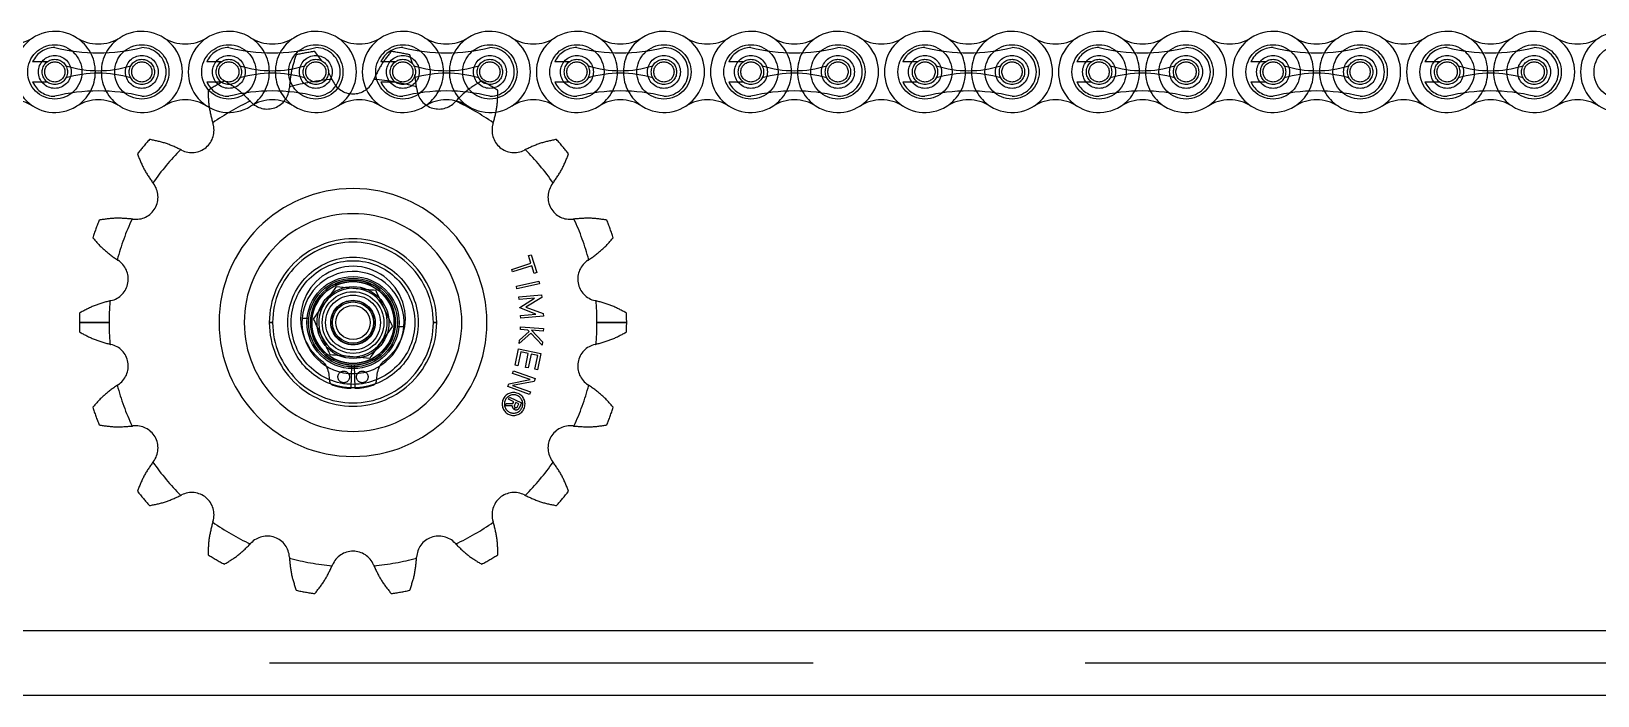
# Model space of a CAD drawing. Header units: metres. Extents: x 0 to 21025, y 0 to 14850.
# Drawn here: x 3496.1 to 3724.7, y 13042.7 to 13139.6 of the extents above; entities that cross this region are included whole.
import ezdxf

# ---------------------------------------------------------------- set-up
doc = ezdxf.new("R2010")
doc.units = ezdxf.units.M
doc.header["$LTSCALE"] = 25
doc.linetypes.add('HIDDEN2', pattern=[4.7625, 3.175, -1.5875])
doc.layers.add('SL4', color=4, linetype='Continuous')
doc.layers.add('ST1', color=7, linetype='HIDDEN2')

msp = doc.modelspace()

# ---------------------------------------------------------------- linework, layer by layer
at = {"layer": 'SL4'}
for p, q in [((3540.62, 13102.358), (3543.495, 13102.101)), ((3537.301, 13097.634), (3538.961, 13099.996)), ((3548.802, 13096.609), (3547.143, 13094.247)), ((3545.483, 13091.885), (3542.608, 13092.141)), ((2928.064, 13052.206), (4158.039, 13052.206)), ((4158.039, 13042.681), (2928.064, 13042.681))]:
    msp.add_line(p, q, dxfattribs=at)
for radius in [6, 3, 2.5]:
    msp.add_circle((3543.052, 13097.121), radius, dxfattribs=at)
for start, end in [(84.90744, 144.90744), (24.90744, 84.90744), (144.90744, 204.90744), (324.90744, 24.90744), (204.90744, 264.90744), (264.90744, 324.90744)]:
    msp.add_arc((3543.052, 13097.121), 5, start, end, dxfattribs=at)
for points, knots in [([(3538.961, 13099.996), (3539, 13100.052), (3539.56, 13100.849), (3540.109, 13101.631), (3540.62, 13102.358)], [0, 0, 0, 0, 0.0702006, 1, 1, 1, 1]), ([(3543.495, 13102.101), (3543.564, 13102.095), (3544.535, 13102.009), (3545.486, 13101.924), (3546.371, 13101.845)], [0, 0, 0, 0, 0.0702006, 1, 1, 1, 1]), ([(3547.587, 13099.227), (3547.476, 13099.465), (3547.065, 13100.351), (3546.664, 13101.214), (3546.371, 13101.845)], [0, 0, 0, 0, 0.2686336, 1, 1, 1, 1]), ([(3548.802, 13096.609), (3548.7, 13096.829), (3548.304, 13097.682), (3547.892, 13098.569), (3547.587, 13099.227)], [0, 0, 0, 0, 0.2575513, 1, 1, 1, 1]), ([(3538.517, 13095.015), (3538.406, 13095.254), (3537.995, 13096.14), (3537.594, 13097.003), (3537.301, 13097.634)], [0, 0, 0, 0, 0.2686336, 1, 1, 1, 1]), ([(3539.732, 13092.397), (3539.63, 13092.617), (3539.234, 13093.47), (3538.822, 13094.357), (3538.517, 13095.015)], [0, 0, 0, 0, 0.2575513, 1, 1, 1, 1]), ([(3547.143, 13094.247), (3547.103, 13094.191), (3546.543, 13093.393), (3545.994, 13092.611), (3545.483, 13091.885)], [0, 0, 0, 0, 0.0702006, 1, 1, 1, 1]), ([(3542.608, 13092.141), (3542.54, 13092.147), (3541.569, 13092.234), (3540.617, 13092.318), (3539.732, 13092.397)], [0, 0, 0, 0, 0.0702006, 1, 1, 1, 1])]:
    msp.add_open_spline(points, degree=3, knots=knots, dxfattribs=at)
at = {"layer": 'ST1'}
for p, q in [((3538.48, 13135.305), (3537.471, 13136.669)), ((3551.721, 13134.884), (3551.334, 13136.193)), ((3498.423, 13135.162), (3496.299, 13135.162)), ((3523.823, 13135.162), (3521.699, 13135.162)), ((3540.01, 13132.598), (3539.459, 13133.655)), ((3549.223, 13135.162), (3547.099, 13135.162)), ((3552.327, 13131.499), (3552.093, 13133.278)), ((3574.623, 13135.162), (3572.499, 13135.162)), ((3600.023, 13135.162), (3597.899, 13135.162)), ((3625.423, 13135.162), (3623.299, 13135.162)), ((3650.823, 13135.162), (3648.699, 13135.162)), ((3676.223, 13135.162), (3674.099, 13135.162)), ((3701.623, 13135.162), (3699.499, 13135.162)), ((3498.423, 13132.21), (3496.299, 13132.21)), ((3523.823, 13132.21), (3521.699, 13132.21)), ((3549.223, 13132.21), (3547.099, 13132.21)), ((3574.623, 13132.21), (3572.499, 13132.21)), ((3600.023, 13132.21), (3597.899, 13132.21)), ((3625.423, 13132.21), (3623.299, 13132.21)), ((3650.823, 13132.21), (3648.699, 13132.21)), ((3676.223, 13132.21), (3674.099, 13132.21)), ((3701.623, 13132.21), (3699.499, 13132.21)), ((3566.219, 13104.875), (3569.011, 13105.783)), ((3568.649, 13106.894), (3569.039, 13107.021)), ((3569.011, 13105.783), (3568.649, 13106.894)), ((3569.039, 13107.021), (3569.886, 13104.419)), ((3566.344, 13104.494), (3566.219, 13104.875)), ((3569.135, 13105.401), (3566.344, 13104.494)), ((3569.496, 13104.292), (3569.135, 13105.401)), ((3569.886, 13104.419), (3569.496, 13104.292)), ((3566.897, 13102.438), (3570.169, 13103.137)), ((3566.981, 13102.045), (3566.897, 13102.438)), ((3570.253, 13102.745), (3566.981, 13102.045)), ((3567.245, 13100.856), (3570.577, 13101.155)), ((3570.169, 13103.137), (3570.253, 13102.745)), ((3570.577, 13101.155), (3570.613, 13100.753)), ((3567.281, 13100.457), (3567.245, 13100.856)), ((3569.543, 13100.657), (3567.281, 13100.457)), ((3567.383, 13099.318), (3569.543, 13100.657)), ((3567.387, 13099.275), (3567.383, 13099.318)), ((3569.75, 13098.34), (3567.387, 13099.275)), ((3570.613, 13100.753), (3568.269, 13099.375)), ((3568.269, 13099.375), (3570.821, 13098.435)), ((3503.112, 13097.121), (3507.444, 13097.121)), ((3507.444, 13097.121), (3503.112, 13097.121)), ((3531.325, 13097.121), (3530.837, 13097.121)), ((3530.837, 13097.121), (3531.325, 13097.121)), ((3535.628, 13097.771), (3536.601, 13097.686)), ((3536.601, 13097.686), (3535.628, 13097.771)), ((3549.502, 13096.557), (3550.475, 13096.472)), ((3550.475, 13096.472), (3549.502, 13096.557)), ((3555.267, 13097.121), (3554.778, 13097.121)), ((3554.778, 13097.121), (3555.267, 13097.121)), ((3567.475, 13096.106), (3567.505, 13096.506)), ((3567.488, 13098.136), (3569.75, 13098.34)), ((3567.524, 13097.741), (3567.488, 13098.136)), ((3567.505, 13096.506), (3570.841, 13096.255)), ((3570.856, 13098.041), (3567.524, 13097.741)), ((3570.821, 13098.435), (3570.856, 13098.041)), ((3578.659, 13097.121), (3582.992, 13097.121)), ((3582.992, 13097.121), (3578.659, 13097.121)), ((3568.993, 13095.572), (3567.32, 13094.055)), ((3567.32, 13094.055), (3567.357, 13094.552)), ((3567.357, 13094.552), (3568.758, 13095.821)), ((3568.568, 13096.024), (3567.475, 13096.106)), ((3568.758, 13095.821), (3568.568, 13096.024)), ((3570.656, 13093.804), (3568.993, 13095.572)), ((3569.111, 13095.983), (3570.693, 13094.301)), ((3570.811, 13095.855), (3569.111, 13095.983)), ((3570.693, 13094.301), (3570.656, 13093.804)), ((3570.841, 13096.255), (3570.811, 13095.855)), ((3566.708, 13090.899), (3567.213, 13093.304)), ((3567.532, 13092.826), (3567.109, 13090.814)), ((3567.213, 13093.304), (3570.487, 13092.617)), ((3568.63, 13092.596), (3567.532, 13092.826)), ((3568.208, 13090.584), (3568.63, 13092.596)), ((3569.032, 13092.512), (3568.609, 13090.5)), ((3570.003, 13092.308), (3569.032, 13092.512)), ((3569.58, 13090.296), (3570.003, 13092.308)), ((3570.487, 13092.617), (3569.982, 13090.211)), ((3539.455, 13089.919), (3539.631, 13088.588)), ((3542.802, 13087.524), (3542.89, 13090.923)), ((3543.213, 13090.923), (3543.302, 13087.524)), ((3546.473, 13088.588), (3546.648, 13089.919)), ((3566.343, 13089.702), (3566.477, 13090.08)), ((3568.885, 13088.795), (3566.343, 13089.702)), ((3566.477, 13090.08), (3569.628, 13088.956)), ((3567.109, 13090.814), (3566.708, 13090.899)), ((3568.609, 13090.5), (3568.208, 13090.584)), ((3569.982, 13090.211), (3569.58, 13090.296)), ((3565.652, 13087.765), (3565.805, 13088.193)), ((3568.804, 13086.643), (3565.652, 13087.765)), ((3565.805, 13088.193), (3568.885, 13088.795)), ((3569.47, 13088.511), (3566.33, 13087.949)), ((3566.33, 13087.949), (3568.939, 13087.021)), ((3569.628, 13088.956), (3569.47, 13088.511)), ((3565.25, 13084.948), (3565.421, 13085.308)), ((3565.421, 13085.308), (3566.401, 13085.331)), ((3565.756, 13085.935), (3565.897, 13086.232)), ((3566.517, 13085.575), (3565.756, 13085.935)), ((3565.897, 13086.232), (3567.665, 13085.395)), ((3566.401, 13085.331), (3566.517, 13085.575)), ((3566.804, 13085.452), (3566.615, 13085.051)), ((3567.248, 13085.242), (3566.804, 13085.452)), ((3567.061, 13084.846), (3567.248, 13085.242)), ((3567.665, 13085.395), (3567.354, 13084.738)), ((3568.939, 13087.021), (3568.804, 13086.643)), ((3566.279, 13084.972), (3565.25, 13084.948)), ((3566.728, 13084.726), (3566.594, 13084.444)), ((3566.602, 13084.44), (3566.735, 13084.723)), ((2880.564, 13052.206), (4205.539, 13052.206)), ((4205.539, 13047.444), (2880.564, 13047.444))]:
    msp.add_line(p, q, dxfattribs=at)
for centre, radius in [((3499.53, 13133.686), 3.96), ((3512.23, 13133.686), 3.96), ((3524.93, 13133.686), 3.96), ((3537.63, 13133.686), 3.96), ((3550.33, 13133.686), 3.96), ((3563.03, 13133.686), 3.96), ((3575.73, 13133.686), 3.96), ((3588.43, 13133.686), 3.96), ((3601.13, 13133.686), 3.96), ((3613.83, 13133.686), 3.96), ((3626.53, 13133.686), 3.96), ((3639.23, 13133.686), 3.96), ((3651.93, 13133.686), 3.96), ((3664.63, 13133.686), 3.96), ((3677.33, 13133.686), 3.96), ((3690.03, 13133.686), 3.96), ((3702.73, 13133.686), 3.96), ((3715.43, 13133.686), 3.96), ((3728.13, 13133.686), 3.96), ((3499.53, 13133.686), 2.398), ((3499.53, 13133.686), 1.845), ((3512.23, 13133.686), 2.399), ((3512.23, 13133.686), 1.845), ((3524.93, 13133.686), 2.399), ((3524.93, 13133.686), 1.845), ((3537.63, 13133.686), 2.398), ((3537.63, 13133.686), 1.845), ((3550.33, 13133.686), 2.398), ((3550.33, 13133.686), 1.845), ((3563.03, 13133.686), 2.399), ((3563.03, 13133.686), 1.845), ((3575.73, 13133.686), 2.399), ((3575.73, 13133.686), 1.845), ((3588.43, 13133.686), 2.398), ((3588.43, 13133.686), 1.845), ((3601.13, 13133.686), 2.398), ((3601.13, 13133.686), 1.845), ((3613.83, 13133.686), 2.398), ((3613.83, 13133.686), 1.845), ((3626.53, 13133.686), 2.398), ((3626.53, 13133.686), 1.845), ((3639.23, 13133.686), 2.399), ((3639.23, 13133.686), 1.845), ((3651.93, 13133.686), 2.399), ((3651.93, 13133.686), 1.845), ((3664.63, 13133.686), 2.398), ((3664.63, 13133.686), 1.845), ((3677.33, 13133.686), 2.398), ((3677.33, 13133.686), 1.845), ((3690.03, 13133.686), 2.399), ((3690.03, 13133.686), 1.845), ((3702.73, 13133.686), 2.399), ((3702.73, 13133.686), 1.845), ((3715.43, 13133.686), 2.398), ((3715.43, 13133.686), 1.845), ((3499.53, 13133.686), 1.476), ((3512.23, 13133.686), 1.476), ((3524.93, 13133.686), 1.476), ((3537.63, 13133.686), 1.476), ((3550.33, 13133.686), 1.476), ((3563.03, 13133.686), 1.476), ((3575.73, 13133.686), 1.476), ((3588.43, 13133.686), 1.476), ((3601.13, 13133.686), 1.476), ((3613.83, 13133.686), 1.476), ((3626.53, 13133.686), 1.476), ((3639.23, 13133.686), 1.476), ((3651.93, 13133.686), 1.476), ((3664.63, 13133.686), 1.476), ((3677.33, 13133.686), 1.476), ((3690.03, 13133.686), 1.476), ((3702.73, 13133.686), 1.476), ((3715.43, 13133.686), 1.476), ((3543.052, 13097.121), 9.525), ((3543.052, 13097.121), 9.025), ((3543.052, 13097.121), 6.725), ((3543.052, 13097.121), 6.725), ((3543.052, 13097.121), 6.475), ((3543.052, 13097.121), 6.2), ((3543.052, 13097.121), 5.975), ((3543.052, 13097.121), 5.25), ((3543.052, 13097.121), 5.25), ((3543.052, 13097.121), 4.5), ((3543.052, 13097.121), 4), ((3543.052, 13097.121), 3.25), ((3543.052, 13097.121), 3.25), ((3543.052, 13097.121), 3.2), ((3541.702, 13089.185), 0.85), ((3544.402, 13089.185), 0.85)]:
    msp.add_circle(centre, radius, dxfattribs=at)
for centre, radius, start, end in [((3493.18, 13143.679), 5.92, 237.56669, 302.43331), ((3499.53, 13133.686), 5.92, 57.56669, 302.43331), ((3505.88, 13143.679), 5.92, 237.56669, 302.43331), ((3499.53, 13133.686), 5.92, 302.43324, 57.56676), ((3512.23, 13133.686), 5.92, 122.43324, 237.56676), ((3512.23, 13133.686), 5.92, 237.56669, 122.43331), ((3518.58, 13143.679), 5.92, 237.56669, 302.43331), ((3524.93, 13133.686), 5.92, 57.56669, 302.43331), ((3531.28, 13143.679), 5.92, 237.56669, 302.43331), ((3524.93, 13133.686), 5.92, 302.43324, 57.56676), ((3537.63, 13133.686), 5.92, 122.43324, 237.56676), ((3537.63, 13133.686), 5.92, 237.56669, 122.43331), ((3543.98, 13143.679), 5.92, 237.56669, 302.43331), ((3550.33, 13133.686), 5.92, 57.56669, 302.43331), ((3556.68, 13143.679), 5.92, 237.56669, 302.43331), ((3550.33, 13133.686), 5.92, 302.43324, 57.56676), ((3563.03, 13133.686), 5.92, 122.43324, 237.56676), ((3563.03, 13133.686), 5.92, 237.56669, 122.43331), ((3569.38, 13143.679), 5.92, 237.56669, 302.43331), ((3575.73, 13133.686), 5.92, 57.56669, 302.43331), ((3582.08, 13143.679), 5.92, 237.56669, 302.43331), ((3575.73, 13133.686), 5.92, 302.43324, 57.56676), ((3588.43, 13133.686), 5.92, 122.43324, 237.56676), ((3588.43, 13133.686), 5.92, 237.56669, 122.43331), ((3594.78, 13143.679), 5.92, 237.56669, 302.43331), ((3601.13, 13133.686), 5.92, 57.56669, 302.43331), ((3607.48, 13143.679), 5.92, 237.56669, 302.43331), ((3601.13, 13133.686), 5.92, 302.43324, 57.56676), ((3613.83, 13133.686), 5.92, 122.43324, 237.56676), ((3613.83, 13133.686), 5.92, 237.56669, 122.43331), ((3620.18, 13143.679), 5.92, 237.56669, 302.43331), ((3626.53, 13133.686), 5.92, 57.56669, 302.43331), ((3632.88, 13143.679), 5.92, 237.56669, 302.43331), ((3626.53, 13133.686), 5.92, 302.43324, 57.56676), ((3639.23, 13133.686), 5.92, 122.43324, 237.56676), ((3639.23, 13133.686), 5.92, 237.56669, 122.43331), ((3645.58, 13143.679), 5.92, 237.56669, 302.43331), ((3651.93, 13133.686), 5.92, 57.56669, 302.43331), ((3658.28, 13143.679), 5.92, 237.56669, 302.43331), ((3651.93, 13133.686), 5.92, 302.43324, 57.56676), ((3664.63, 13133.686), 5.92, 122.43324, 237.56676), ((3664.63, 13133.686), 5.92, 237.56669, 122.43331), ((3670.98, 13143.679), 5.92, 237.56669, 302.43331), ((3677.33, 13133.686), 5.92, 57.56669, 302.43331), ((3683.68, 13143.679), 5.92, 237.56669, 302.43331), ((3677.33, 13133.686), 5.92, 302.43324, 57.56676), ((3690.03, 13133.686), 5.92, 122.43324, 237.56676), ((3690.03, 13133.686), 5.92, 237.56669, 122.43331), ((3696.38, 13143.679), 5.92, 237.56669, 302.43331), ((3702.73, 13133.686), 5.92, 57.56669, 302.43331), ((3709.08, 13143.679), 5.92, 237.56669, 302.43331), ((3702.73, 13133.686), 5.92, 302.43324, 57.56676), ((3715.43, 13133.686), 5.92, 122.43324, 237.56676), ((3715.43, 13133.686), 5.92, 237.56669, 122.43331), ((3721.78, 13143.679), 5.92, 237.56669, 302.43331), ((3728.13, 13133.686), 5.92, 57.56669, 302.43331), ((3499.53, 13133.686), 3.552, 90, 155.44664), ((3505.88, 13162.783), 26.322, 256.04015, 283.95985), ((3512.23, 13133.686), 3.552, 270, 90), ((3524.93, 13133.686), 3.552, 90, 155.44664), ((3531.28, 13162.783), 26.322, 256.04015, 283.95985), ((3543.052, 13097.121), 39.94, 98.03204, 101.96796), ((3537.63, 13133.686), 3.552, 270, 90), ((3550.33, 13133.686), 3.552, 90, 155.44664), ((3543.052, 13097.121), 39.94, 78.03204, 81.96796), ((3556.68, 13162.783), 26.322, 256.04015, 283.95985), ((3563.03, 13133.686), 3.552, 270, 90), ((3575.73, 13133.686), 3.552, 90, 155.44664), ((3582.08, 13162.783), 26.322, 256.04015, 283.95985), ((3588.43, 13133.686), 3.552, 270, 90), ((3601.13, 13133.686), 3.552, 90, 155.44664), ((3607.48, 13162.783), 26.322, 256.04015, 283.95985), ((3613.83, 13133.686), 3.552, 270, 90), ((3626.53, 13133.686), 3.552, 90, 155.44664), ((3632.88, 13162.783), 26.322, 256.04015, 283.95985), ((3639.23, 13133.686), 3.552, 270, 90), ((3651.93, 13133.686), 3.552, 90, 155.44664), ((3658.28, 13162.783), 26.322, 256.04015, 283.95985), ((3664.63, 13133.686), 3.552, 270, 90), ((3677.33, 13133.686), 3.552, 90, 155.44664), ((3683.68, 13162.783), 26.322, 256.04015, 283.95985), ((3690.03, 13133.686), 3.552, 270, 90), ((3702.73, 13133.686), 3.552, 90, 155.44664), ((3709.08, 13162.783), 26.322, 256.04015, 283.95985), ((3715.43, 13133.686), 3.552, 270, 90), ((3505.88, 13150.039), 16.175, 252.993, 287.007), ((3505.88, 13117.334), 16.175, 72.993, 107.007), ((3531.28, 13150.039), 16.175, 252.993, 287.007), ((3531.28, 13117.334), 16.175, 72.993, 107.007), ((3556.68, 13150.039), 16.175, 252.993, 287.007), ((3556.68, 13117.334), 16.175, 72.993, 107.007), ((3582.08, 13150.039), 16.175, 252.993, 287.007), ((3582.08, 13117.334), 16.175, 72.993, 107.007), ((3607.48, 13150.039), 16.175, 252.993, 287.007), ((3607.48, 13117.334), 16.175, 72.993, 107.007), ((3632.88, 13150.039), 16.175, 252.993, 287.007), ((3632.88, 13117.334), 16.175, 72.993, 107.007), ((3658.28, 13150.039), 16.175, 252.993, 287.007), ((3658.28, 13117.334), 16.175, 72.993, 107.007), ((3683.68, 13150.039), 16.175, 252.993, 287.007), ((3683.68, 13117.334), 16.175, 72.993, 107.007), ((3709.08, 13150.039), 16.175, 252.993, 287.007), ((3709.08, 13117.334), 16.175, 72.993, 107.007), ((3499.53, 13133.686), 3.552, 204.55336, 270), ((3505.88, 13104.589), 26.322, 76.04015, 103.95985), ((3524.93, 13133.686), 3.552, 204.55336, 270), ((3543.052, 13097.121), 39.94, 118.03204, 121.96796), ((3531.28, 13104.589), 26.322, 76.04015, 103.95985), ((3530.535, 13131.511), 3.238, 222.5, 357.5), ((3549.145, 13130.699), 15.39, 177.01769, 177.5), ((3543.052, 13097.121), 35.607, 94.90066, 105.09934), ((3543.052, 13097.121), 35.607, 94.90066, 105.09934), ((3525.841, 13126.59), 15.39, 22.5, 22.98231), ((3543.052, 13133.718), 3.238, 202.5, 337.5), ((3560.262, 13126.59), 15.39, 157.01769, 157.5), ((3543.052, 13097.121), 35.607, 74.90066, 85.09934), ((3543.052, 13097.121), 35.607, 74.90066, 85.09934), ((3550.33, 13133.686), 3.552, 204.55336, 270), ((3556.68, 13104.589), 26.322, 76.04015, 103.95985), ((3536.958, 13130.699), 15.39, 2.5, 2.98231), ((3555.569, 13131.511), 3.238, 182.5, 317.5), ((3543.052, 13097.121), 39.94, 58.03204, 61.96796), ((3575.73, 13133.686), 3.552, 204.55336, 270), ((3582.08, 13104.589), 26.322, 76.04015, 103.95985), ((3601.13, 13133.686), 3.552, 204.55336, 270), ((3607.48, 13104.589), 26.322, 76.04015, 103.95985), ((3626.53, 13133.686), 3.552, 204.55336, 270), ((3632.88, 13104.589), 26.322, 76.04015, 103.95985), ((3651.93, 13133.686), 3.552, 204.55336, 270), ((3658.28, 13104.589), 26.322, 76.04015, 103.95985), ((3677.33, 13133.686), 3.552, 204.55336, 270), ((3683.68, 13104.589), 26.322, 76.04015, 103.95985), ((3702.73, 13133.686), 3.552, 204.55336, 270), ((3709.08, 13104.589), 26.322, 76.04015, 103.95985), ((3493.18, 13123.693), 5.92, 57.56669, 122.43331), ((3505.88, 13123.693), 5.92, 57.56669, 122.43331), ((3518.58, 13123.693), 5.92, 57.56669, 122.43331), ((3543.052, 13097.121), 35.607, 114.90066, 125.09934), ((3543.052, 13097.121), 35.607, 114.90066, 125.09934), ((3516.8, 13118.926), 15.39, 42.5, 42.98231), ((3531.28, 13123.693), 5.92, 57.56669, 122.43331), ((3543.98, 13123.693), 5.92, 57.56669, 122.43331), ((3556.68, 13123.693), 5.92, 57.56669, 122.43331), ((3569.303, 13118.926), 15.39, 137.01769, 137.5), ((3543.052, 13097.121), 35.607, 54.90066, 65.09934), ((3543.052, 13097.121), 35.607, 54.90066, 65.09934), ((3569.38, 13123.693), 5.92, 57.56669, 122.43331), ((3582.08, 13123.693), 5.92, 57.56669, 122.43331), ((3594.78, 13123.693), 5.92, 57.56669, 122.43331), ((3607.48, 13123.693), 5.92, 57.56669, 122.43331), ((3620.18, 13123.693), 5.92, 57.56669, 122.43331), ((3632.88, 13123.693), 5.92, 57.56669, 122.43331), ((3645.58, 13123.693), 5.92, 57.56669, 122.43331), ((3658.28, 13123.693), 5.92, 57.56669, 122.43331), ((3670.98, 13123.693), 5.92, 57.56669, 122.43331), ((3683.68, 13123.693), 5.92, 57.56669, 122.43331), ((3696.38, 13123.693), 5.92, 57.56669, 122.43331), ((3709.08, 13123.693), 5.92, 57.56669, 122.43331), ((3721.78, 13123.693), 5.92, 57.56669, 122.43331), ((3537.294, 13130.758), 15.39, 197.01769, 197.5), ((3548.81, 13130.758), 15.39, 342.5, 342.98231), ((3519.528, 13125.156), 3.238, 242.5, 17.5), ((3566.576, 13125.156), 3.238, 162.5, 297.5), ((3543.052, 13097.121), 39.94, 138.03204, 141.96796), ((3543.052, 13097.121), 35.607, 134.90066, 145.09934), ((3543.052, 13097.121), 35.607, 134.90066, 145.09934), ((3510.926, 13108.633), 15.39, 62.5, 62.98231), ((3575.177, 13108.633), 15.39, 117.01769, 117.5), ((3543.052, 13097.121), 35.607, 34.90066, 45.09934), ((3543.052, 13097.121), 35.607, 34.90066, 45.09934), ((3543.052, 13097.121), 39.94, 38.03204, 41.96796), ((3511.358, 13115.42), 3.238, 262.5, 37.5), ((3526.137, 13126.76), 15.39, 217.01769, 217.5), ((3574.746, 13115.42), 3.238, 142.5, 277.5), ((3559.967, 13126.76), 15.39, 322.5, 322.98231), ((3543.052, 13097.121), 19.544, 0, 180), ((3543.052, 13097.121), 15.88, 0, 180), ((3543.052, 13097.121), 39.94, 158.03204, 161.96796), ((3543.052, 13097.121), 35.607, 154.90066, 165.09934), ((3543.052, 13097.121), 35.607, 154.90066, 165.09934), ((3508.926, 13096.951), 15.39, 82.5, 82.98231), ((3577.177, 13096.951), 15.39, 97.01769, 97.5), ((3543.052, 13097.121), 35.607, 14.90066, 25.09934), ((3543.052, 13097.121), 35.607, 14.90066, 25.09934), ((3543.052, 13097.121), 39.94, 18.03204, 21.96796), ((3543.052, 13097.121), 12.215, 0, 180), ((3543.052, 13097.121), 11.726, 0, 180), ((3543.052, 13097.121), 11.726, 0, 180), ((3507.011, 13103.476), 3.238, 282.5, 57.5), ((3517.02, 13119.187), 15.39, 237.01769, 237.5), ((3579.093, 13103.476), 3.238, 122.5, 257.5), ((3569.084, 13119.187), 15.39, 302.5, 302.98231), ((3543.052, 13097.678), 7.643, 306.50645, 233.49355), ((3543.052, 13097.121), 7.452, 355, 175), ((3543.052, 13097.121), 7.452, 355, 175), ((3543.052, 13097.121), 6.2, 271.49225, 268.50775), ((3543.052, 13097.121), 35.607, 174.90066, 180), ((3543.052, 13097.121), 35.607, 174.90066, 180), ((3511.042, 13085.289), 15.39, 102.5, 102.98231), ((3575.061, 13085.289), 15.39, 77.01769, 77.5), ((3543.052, 13097.121), 35.607, 0, 5.09934), ((3543.052, 13097.121), 35.607, 0, 5.09934), ((3543.052, 13097.121), 39.94, 178.03204, 180), ((3543.052, 13097.121), 39.94, 180, 181.96796), ((3543.052, 13097.121), 35.607, 180, 185.09934), ((3543.052, 13097.121), 35.607, 180, 185.09934), ((3543.052, 13097.121), 19.544, 180, 0), ((3543.052, 13097.121), 15.88, 180, 0), ((3543.052, 13097.121), 12.215, 180, 0), ((3543.052, 13097.121), 11.726, 180, 0), ((3543.052, 13097.121), 11.726, 180, 0), ((3543.052, 13097.121), 7.452, 175, 355), ((3543.052, 13097.121), 7.452, 175, 355), ((3543.052, 13097.121), 35.607, 354.90066, 0), ((3543.052, 13097.121), 35.607, 354.90066, 0), ((3543.052, 13097.121), 39.94, 0, 1.96796), ((3543.052, 13097.121), 39.94, 358.03204, 0), ((3511.042, 13108.953), 15.39, 257.01769, 257.5), ((3507.011, 13090.766), 3.238, 302.5, 77.5), ((3579.093, 13090.766), 3.238, 102.5, 237.5), ((3575.061, 13108.953), 15.39, 282.5, 282.98231), ((3537.078, 13089.606), 2.398, 7.5, 53.49355), ((3549.026, 13089.606), 2.398, 126.50645, 172.5), ((3517.02, 13075.055), 15.39, 122.5, 122.98231), ((3543.052, 13097.121), 35.607, 194.90066, 205.09934), ((3543.052, 13097.121), 35.607, 194.90066, 205.09934), ((3540.374, 13088.686), 0.75, 187.5, 252.39018), ((3543.052, 13097.121), 9.6, 252.39018, 268.50775), ((3543.052, 13097.121), 9.6, 271.49225, 287.60982), ((3545.729, 13088.686), 0.75, 287.60982, 352.5), ((3543.052, 13097.121), 35.607, 334.90066, 345.09934), ((3543.052, 13097.121), 35.607, 334.90066, 345.09934), ((3569.084, 13075.055), 15.39, 57.01769, 57.5), ((3566.486, 13085.241), 1.673, 90, 270), ((3566.486, 13085.241), 1.339, 90, 270), ((3566.486, 13085.241), 1.673, 270, 90), ((3566.486, 13085.241), 1.339, 270, 90), ((3543.052, 13097.121), 39.94, 198.03204, 201.96796), ((3566.836, 13084.946), 0.558, 177.38053, 244.22985), ((3566.837, 13084.946), 0.245, 154.69547, 243.64226), ((3566.836, 13084.946), 0.558, 245.12571, 338.07454), ((3566.836, 13084.946), 0.245, 245.69677, 336.02659), ((3543.052, 13097.121), 39.94, 338.03204, 341.96796), ((3508.926, 13097.292), 15.39, 277.01769, 277.5), ((3511.358, 13078.823), 3.238, 322.5, 97.5), ((3574.746, 13078.823), 3.238, 82.5, 217.5), ((3577.177, 13097.292), 15.39, 262.5, 262.98231), ((3526.137, 13067.482), 15.39, 142.5, 142.98231), ((3543.052, 13097.121), 35.607, 214.90066, 225.09934), ((3543.052, 13097.121), 35.607, 214.90066, 225.09934), ((3543.052, 13097.121), 35.607, 314.90066, 325.09934), ((3543.052, 13097.121), 35.607, 314.90066, 325.09934), ((3559.967, 13067.482), 15.39, 37.01769, 37.5), ((3543.052, 13097.121), 39.94, 218.03204, 221.96796), ((3510.926, 13085.61), 15.39, 297.01769, 297.5), ((3519.528, 13069.086), 3.238, 342.5, 117.5), ((3566.576, 13069.086), 3.238, 62.5, 197.5), ((3575.177, 13085.61), 15.39, 242.5, 242.98231), ((3543.052, 13097.121), 39.94, 318.03204, 321.96796), ((3537.294, 13063.485), 15.39, 162.5, 162.98231), ((3543.052, 13097.121), 35.607, 234.90066, 245.09934), ((3543.052, 13097.121), 35.607, 234.90066, 245.09934), ((3543.052, 13097.121), 35.607, 294.90066, 305.09934), ((3543.052, 13097.121), 35.607, 294.90066, 305.09934), ((3548.81, 13063.485), 15.39, 17.01769, 17.5), ((3516.8, 13075.316), 15.39, 317.01769, 317.5), ((3530.535, 13062.731), 3.238, 2.5, 137.5), ((3555.569, 13062.731), 3.238, 42.5, 177.5), ((3569.303, 13075.316), 15.39, 222.5, 222.98231), ((3543.052, 13097.121), 39.94, 238.03204, 241.96796), ((3549.145, 13063.544), 15.39, 182.5, 182.98231), ((3543.052, 13097.121), 35.607, 254.90066, 265.09934), ((3543.052, 13097.121), 35.607, 254.90066, 265.09934), ((3543.052, 13060.524), 3.238, 22.5, 157.5), ((3543.052, 13097.121), 35.607, 274.90066, 285.09934), ((3543.052, 13097.121), 35.607, 274.90066, 285.09934), ((3536.958, 13063.544), 15.39, 357.01769, 357.5), ((3543.052, 13097.121), 39.94, 298.03204, 301.96796), ((3525.841, 13067.653), 15.39, 337.01769, 337.5), ((3560.262, 13067.653), 15.39, 202.5, 202.98231), ((3543.052, 13097.121), 39.94, 258.03204, 261.96796), ((3543.052, 13097.121), 39.94, 278.03204, 281.96796)]:
    msp.add_arc(centre, radius, start, end, dxfattribs=at)
for points, knots in [([(3534.77, 13136.193), (3534.515, 13135.444), (3534.006, 13133.946), (3533.853, 13132.315), (3533.776, 13131.499)], [0, 0, 0, 0, 0.5001333, 1, 1, 1, 1]), ([(3548.632, 13136.669), (3548.137, 13136.052), (3547.146, 13134.819), (3546.444, 13133.338), (3546.094, 13132.598)], [0, 0, 0, 0, 0.5002609, 1, 1, 1, 1]), ([(3521.906, 13131.004), (3521.923, 13130.213), (3521.956, 13128.631), (3522.371, 13127.046), (3522.578, 13126.254)], [0, 0, 0, 0, 0.5003717, 1, 1, 1, 1]), ([(3528.059, 13129.419), (3527.477, 13129.994), (3526.311, 13131.145), (3524.958, 13131.965), (3524.281, 13132.376)], [0, 0, 0, 0, 0.4994786, 1, 1, 1, 1]), ([(3561.822, 13132.376), (3561.145, 13131.965), (3559.792, 13131.145), (3558.626, 13129.994), (3558.044, 13129.419)], [0, 0, 0, 0, 0.500514, 1, 1, 1, 1]), ([(3563.526, 13126.254), (3563.733, 13127.045), (3564.147, 13128.631), (3564.181, 13130.212), (3564.198, 13131.004)], [0, 0, 0, 0, 0.4994271, 1, 1, 1, 1]), ([(3511.592, 13121.728), (3511.879, 13120.99), (3512.452, 13119.515), (3513.383, 13118.167), (3513.848, 13117.494)], [0, 0, 0, 0, 0.5005125, 1, 1, 1, 1]), ([(3517.917, 13122.343), (3517.173, 13122.684), (3515.684, 13123.368), (3514.132, 13123.676), (3513.356, 13123.83)], [0, 0, 0, 0, 0.499464, 1, 1, 1, 1]), ([(3572.748, 13123.83), (3571.971, 13123.676), (3570.419, 13123.368), (3568.93, 13122.684), (3568.186, 13122.343)], [0, 0, 0, 0, 0.5005288, 1, 1, 1, 1]), ([(3572.255, 13117.494), (3572.72, 13118.167), (3573.652, 13119.515), (3574.224, 13120.99), (3574.511, 13121.728)], [0, 0, 0, 0, 0.49948, 1, 1, 1, 1]), ([(3510.806, 13112.225), (3509.991, 13112.292), (3508.358, 13112.424), (3506.795, 13112.183), (3506.012, 13112.062)], [0, 0, 0, 0, 0.4991241, 1, 1, 1, 1]), ([(3580.092, 13112.062), (3579.31, 13112.183), (3577.746, 13112.424), (3576.113, 13112.292), (3575.297, 13112.225)], [0, 0, 0, 0, 0.5001515, 1, 1, 1, 1]), ([(3505.073, 13109.485), (3505.595, 13108.889), (3506.638, 13107.699), (3507.974, 13106.751), (3508.642, 13106.277)], [0, 0, 0, 0, 0.50053357, 1, 1, 1, 1]), ([(3577.462, 13106.277), (3578.129, 13106.751), (3579.465, 13107.699), (3580.508, 13108.889), (3581.03, 13109.485)], [0, 0, 0, 0, 0.4994593, 1, 1, 1, 1]), ([(3507.585, 13100.286), (3506.797, 13100.07), (3505.217, 13099.636), (3503.83, 13098.874), (3503.135, 13098.493)], [0, 0, 0, 0, 0.4990975, 1, 1, 1, 1]), ([(3582.968, 13098.493), (3582.275, 13098.874), (3580.888, 13099.635), (3579.308, 13100.069), (3578.518, 13100.286)], [0, 0, 0, 0, 0.5001332, 1, 1, 1, 1]), ([(3503.135, 13095.75), (3503.829, 13095.369), (3505.216, 13094.607), (3506.795, 13094.173), (3507.585, 13093.956)], [0, 0, 0, 0, 0.50013323, 1, 1, 1, 1]), ([(3578.518, 13093.956), (3579.307, 13094.173), (3580.887, 13094.607), (3582.273, 13095.368), (3582.968, 13095.75)], [0, 0, 0, 0, 0.4990977, 1, 1, 1, 1]), ([(3508.642, 13087.965), (3507.974, 13087.491), (3506.638, 13086.543), (3505.595, 13085.353), (3505.073, 13084.758)], [0, 0, 0, 0, 0.4994593, 1, 1, 1, 1]), ([(3581.03, 13084.758), (3580.508, 13085.353), (3579.465, 13086.543), (3578.129, 13087.491), (3577.462, 13087.965)], [0, 0, 0, 0, 0.5005334, 1, 1, 1, 1]), ([(3506.012, 13082.18), (3506.794, 13082.059), (3508.357, 13081.818), (3509.99, 13081.951), (3510.806, 13082.017)], [0, 0, 0, 0, 0.5001515, 1, 1, 1, 1]), ([(3575.297, 13082.017), (3576.112, 13081.951), (3577.745, 13081.818), (3579.309, 13082.059), (3580.092, 13082.18)], [0, 0, 0, 0, 0.4991241, 1, 1, 1, 1]), ([(3513.848, 13076.748), (3513.383, 13076.075), (3512.452, 13074.727), (3511.879, 13073.252), (3511.592, 13072.514)], [0, 0, 0, 0, 0.49948, 1, 1, 1, 1]), ([(3574.511, 13072.514), (3574.224, 13073.252), (3573.652, 13074.727), (3572.72, 13076.075), (3572.255, 13076.748)], [0, 0, 0, 0, 0.5005125, 1, 1, 1, 1]), ([(3513.356, 13070.413), (3514.132, 13070.567), (3515.684, 13070.875), (3517.173, 13071.558), (3517.917, 13071.899)], [0, 0, 0, 0, 0.5005288, 1, 1, 1, 1]), ([(3568.186, 13071.899), (3568.93, 13071.558), (3570.419, 13070.875), (3571.971, 13070.567), (3572.748, 13070.413)], [0, 0, 0, 0, 0.499464, 1, 1, 1, 1]), ([(3522.578, 13067.989), (3522.371, 13067.197), (3521.956, 13065.612), (3521.923, 13064.03), (3521.906, 13063.238)], [0, 0, 0, 0, 0.4994271, 1, 1, 1, 1]), ([(3564.198, 13063.238), (3564.181, 13064.03), (3564.147, 13065.612), (3563.733, 13067.197), (3563.526, 13067.989)], [0, 0, 0, 0, 0.5003717, 1, 1, 1, 1]), ([(3524.281, 13061.867), (3524.958, 13062.277), (3526.311, 13063.097), (3527.477, 13064.249), (3528.059, 13064.824)], [0, 0, 0, 0, 0.500514, 1, 1, 1, 1]), ([(3558.044, 13064.824), (3558.626, 13064.249), (3559.792, 13063.097), (3561.145, 13062.277), (3561.822, 13061.867)], [0, 0, 0, 0, 0.4994786, 1, 1, 1, 1]), ([(3533.776, 13062.743), (3533.852, 13061.929), (3534.005, 13060.298), (3534.514, 13058.8), (3534.77, 13058.049)], [0, 0, 0, 0, 0.4990977, 1, 1, 1, 1]), ([(3551.334, 13058.049), (3551.588, 13058.799), (3552.098, 13060.296), (3552.251, 13061.928), (3552.327, 13062.743)], [0, 0, 0, 0, 0.5001333, 1, 1, 1, 1]), ([(3537.471, 13057.573), (3537.967, 13058.19), (3538.957, 13059.423), (3539.659, 13060.904), (3540.01, 13061.644)], [0, 0, 0, 0, 0.5002609, 1, 1, 1, 1]), ([(3546.094, 13061.644), (3546.444, 13060.904), (3547.146, 13059.424), (3548.136, 13058.19), (3548.632, 13057.573)], [0, 0, 0, 0, 0.49941851, 1, 1, 1, 1])]:
    msp.add_open_spline(points, degree=3, knots=knots, dxfattribs=at)

doc.saveas('drawing.dxf')
